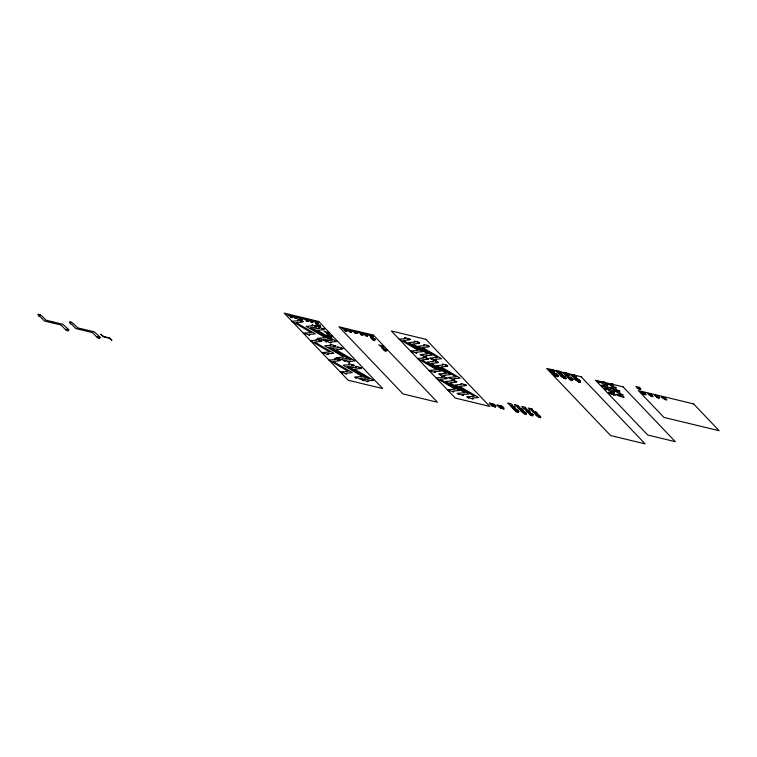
<?xml version="1.0" encoding="UTF-8"?>
<svg xmlns="http://www.w3.org/2000/svg" width="757" height="757" viewBox="0 0 757 757"><rect width="100%" height="100%" fill="white"/><g stroke="black" fill="none" stroke-linecap="round" stroke-linejoin="round"><path stroke-width="1.14" d="M489.372 403.112L493.867 404.172L496.147 405.866M495.844 406.187L493.034 405.553L495.551 406.897M495.494 406.992L492.116 406.102L489.344 403.235M500.046 407.503L501.427 407.777L498.683 406.793L497.046 404.957L501.531 406.017L503.812 407.72M503.509 408.032L503.982 408.931M503.944 409.017L500.027 407.626M404.683 337.84L405.392 337.783M414.268 341.35L414.978 341.293M419.681 342.959L418.186 341.833L415.12 341.331M423.854 344.861L424.563 344.804M429.266 346.469L427.771 345.334L424.705 344.842M416.208 353.055L416.918 352.999L416.17 352.251L422.472 351.712L403.273 340.461L409.575 339.921L407.692 338.814L409.953 339.41M425.794 356.566L426.503 356.509L425.756 355.762L432.058 355.222L412.858 343.971L419.16 343.432L417.277 342.325L419.539 342.921M423.172 357.247L423.882 357.181M435.379 360.077L436.089 360.02M433.468 360.692L432.758 360.758L433.506 361.505L427.203 362.045L446.403 373.296L438.568 373.967L440.366 375.018M438.171 362.366L436.675 361.231L433.61 360.739M443.053 364.202L442.343 364.268L443.091 365.016L436.789 365.555L455.988 376.806L448.153 377.478L449.951 378.528M447.756 365.877L446.261 364.742L443.195 364.249M430.922 371.555L430.052 370.788L434.556 372.416M434.698 372.463L435.407 372.406L434.66 371.649L440.962 371.11L421.763 359.859L428.065 359.32L426.182 358.222L428.453 358.809M444.283 375.974L444.993 375.917L444.245 375.16L450.547 374.62L431.348 363.369L437.65 362.83L435.767 361.732L438.038 362.319M441.662 376.645L442.372 376.579M450.093 378.576L449.223 377.809L453.727 379.437M453.869 379.484L454.579 379.418M451.957 380.09L451.248 380.156L451.986 380.903L445.693 381.443L464.883 392.694L457.058 393.366L458.856 394.416M461.543 383.6L460.833 383.667L461.581 384.414L455.279 384.953L474.469 396.204L466.643 396.876L468.441 397.927M449.403 390.953L448.541 390.186L453.046 391.814M453.188 391.861L453.897 391.804L453.15 391.047L459.452 390.508L440.252 379.257L446.554 378.718L444.671 377.62L446.933 378.207M462.773 395.372L463.483 395.315L462.735 394.558L469.037 394.019L449.838 382.768L456.14 382.228L454.257 381.131L456.518 381.717M468.574 397.974L467.712 397.207L472.217 398.835M472.359 398.882L473.068 398.816M613.463 386.846L611.883 386.411M611.93 391.965L609.29 391.028L607.88 389.552L605.581 388.994L606.31 389.76L605.647 389.6L604.531 388.436L610.672 389.912L612.46 391.795L611.997 391.889M623.569 397.434L617.674 395.485L616.567 394.321L620.286 395.807L619.198 394.671L622.368 395.438L624.156 397.311L623.654 397.378M493.782 404.55L495.267 405.667M494.16 404.711L489.959 403.415L492.523 406.102L494.927 406.689L492.173 405.137L495.286 405.884L494.927 405.506M603.386 381.689L604.569 381.973M611.713 383.695L612.896 383.988M611.893 383.884L613.075 384.168M654.89 395.315L658.42 396.166L659.886 397.709L657.133 397.047L659.271 398.154L657.01 397.614L654.843 395.334M661.627 396.942L665.157 397.794L666.908 399.999L664.627 399.45L665.819 399.554L663 398.456L661.571 396.961M554.323 371.441L554.843 371.564L553.197 370.249L549.336 369.321L551.938 372.056L554.342 372.633L551.626 371.062L554.711 371.867L553.064 370.561L549.203 369.624L551.815 372.359L554.209 372.936L551.503 371.365L554.531 372.094L554.19 371.744M561.505 373.163L562.025 373.286L560.379 371.98L556.518 371.044L557.994 372.586L561.155 374.015L559.896 373.967L562.3 374.545L560.256 372.283L556.395 371.346L557.862 372.889L561.032 374.318L559.773 374.27L562.167 374.847L561.032 373.655L561.722 373.826M568.725 374.914L569.245 375.037L567.599 373.731L563.738 372.794L566.34 375.529L568.744 376.106L566.028 374.535L569.113 375.34L567.466 374.034L563.605 373.097L566.217 375.832L568.611 376.409L565.905 374.838L568.933 375.576L568.592 375.217M575.907 376.636L576.437 376.759L574.781 375.453L570.929 374.526L572.396 376.059L575.557 377.488L574.298 377.44L576.702 378.017L574.658 375.756L570.797 374.829L572.264 376.361L575.434 377.79L574.175 377.743L576.569 378.32L575.434 377.128L576.124 377.298M605.108 384.859L602.534 383.931L601.124 382.465L598.825 381.907L599.553 382.673L598.882 382.512L597.775 381.339L603.916 382.824L605.704 384.698L605.231 384.802M606.631 385.095L607.814 385.379M614.958 387.101L616.321 387.575M558.183 375.491L558.78 375.633L557.057 374.308L553.197 373.371L555.761 376.068L558.164 376.645L555.487 375.112L558.657 375.936L556.925 374.611L553.064 373.674L555.638 376.371L557.72 376.617M565.384 377.223L565.981 377.374L564.258 376.04L560.398 375.112L561.864 376.655L564.987 378.036L563.738 377.989M572.585 378.964L573.181 379.106L571.459 377.781L567.599 376.844L570.163 379.541L572.566 380.118L569.889 378.585L573.058 379.408L571.327 378.084L567.466 377.156L570.04 379.844L572.122 380.09M579.786 380.705L580.382 380.847L578.66 379.512L574.8 378.585L576.266 380.128L579.389 381.509L578.14 381.462M565.593 377.885L564.911 377.724L566.009 378.878L563.605 378.292L566.132 378.566L565.063 376.844L560.265 375.415L561.741 376.958L564.864 378.339M579.994 381.358L579.313 381.197L580.411 382.351L578.007 381.774L580.534 382.048L579.465 380.317L574.667 378.888L576.143 380.43L579.266 381.812M610.151 388.786L611.325 389.07M618.478 390.801L619.661 391.085M618.658 390.981L619.841 391.265M613.473 392.277L614.656 392.561M621.809 394.283L623.162 394.757M291.521 315.849L287.272 314.562L291.407 317.259L290.338 317.24M296.867 317.136L292.609 315.849L295.05 318.404L296.791 318.593M302.213 318.423L297.955 317.145L300.387 319.7L302.138 319.88M307.427 319.643L303.169 318.366L307.304 321.053L306.244 321.034M312.773 320.93L308.515 319.653L310.947 322.208L312.896 322.681M318.11 322.227L313.862 320.94L316.294 323.494L318.035 323.674M297.492 317.798L294.549 317.334L296.659 318.527M302.838 319.085L299.895 318.631L302.005 319.814M308.052 320.306L307.153 320.343L308.326 321.574L306.377 321.1M346.28 329.513L342.022 328.226L346.157 330.923L344.889 330.62M351.617 330.8L347.368 329.522L349.8 332.077L351.541 332.257M356.963 332.086L352.715 330.809L355.147 333.364L356.888 333.544M362.177 333.307L357.929 332.03L362.064 334.726L360.994 334.708M367.524 334.603L363.275 333.317L365.707 335.871L367.647 336.345M372.87 335.89L368.612 334.603L371.044 337.158L372.993 337.631M357.597 332.749L354.645 332.295L356.755 333.477M362.811 333.969L361.903 334.007L363.076 335.237L361.127 334.764M312.565 322.321L310.455 321.138L313.218 321.801L312.906 320.996M317.902 323.618L315.792 322.425L318.555 323.097L318.243 322.293M290.47 317.306L292.42 317.77L291.246 316.54L292.155 316.502L291.653 315.915M351.409 332.191L349.308 331.008L352.071 331.67L351.75 330.866M367.315 335.985L365.205 334.802L367.968 335.474L367.656 334.67M372.662 337.281L370.552 336.089L373.315 336.761L373.002 335.957M345.23 330.97L347.179 331.443L345.996 330.203L346.905 330.175L346.413 329.579M319.974 325.217L315.716 323.939L318.148 326.494L320.097 326.958M374.724 338.881L370.476 337.603L372.908 340.158L374.857 340.622M375.358 339.543L372.416 339.089L374.516 340.272M319.766 326.608L317.656 325.425L320.419 326.087L320.107 325.283M328.235 332.522L323.987 331.235L328.122 333.932L327.052 333.913M382.995 346.186L378.737 344.899L382.872 347.595L381.812 347.577M328.869 333.175L327.961 333.212L329.134 334.443L327.185 333.979M383.619 346.848L382.72 346.876L383.894 348.116L381.944 347.643M331.604 335.9L327.346 334.622L329.787 337.177L331.727 337.641M386.354 349.564L382.105 348.286L384.537 350.841L386.278 351.021M331.396 337.291L329.286 336.108L332.049 336.77L331.736 335.966M386.146 350.955L384.045 349.772L386.808 350.434L386.486 349.63M507.966 403.112L511.495 403.973L512.962 405.506L509.934 405.26L507.919 403.14M514.703 404.74L518.233 405.591L519.841 407.645L517.58 407.096L518.668 407.19L516.075 406.263L514.656 404.768M429.124 346.432L426.863 345.835L428.746 346.933L422.444 347.472L441.643 358.733L435.341 359.272L436.06 359.963M423.882 344.918L424.592 345.608L418.299 346.148L437.489 357.399L429.664 358.07L431.462 359.13M414.297 341.407L415.006 342.098L408.714 342.637L427.904 353.898L420.078 354.56L421.876 355.62M410.398 339.373L405.534 337.821M430.799 352.819L431.301 353.112M432.824 354.002L433.326 354.304M404.711 337.896L405.421 338.587L399.128 339.127L418.318 350.387L410.493 351.059L412.291 352.109M421.214 349.308L421.715 349.602M423.239 350.491L423.74 350.794M447.624 365.83L445.353 365.243L447.236 366.341L440.934 366.88L460.133 378.131L453.831 378.67L454.55 379.371M411.628 345.798L412.13 346.091M413.653 346.99L414.155 347.283M435.237 360.039L430.724 358.402L431.897 359.092M425.652 356.528L421.138 354.891L422.311 355.582M428.888 358.771L424.024 357.228M449.289 372.226L449.79 372.52M451.314 373.409L451.815 373.703M416.066 353.017L411.553 351.38L412.726 352.071M423.201 357.295L423.92 357.995L417.618 358.534L436.817 369.785L428.982 370.457L430.78 371.507M439.703 368.716L440.205 369.009M441.728 369.899L442.23 370.192M466.549 385.19L461.685 383.648M466.104 385.228L463.842 384.641L465.725 385.739L459.423 386.278L478.623 397.529L472.321 398.068L473.04 398.769M430.118 365.205L430.619 365.499M432.143 366.388L432.644 366.681M456.963 381.679L452.099 380.137M444.141 375.926L439.637 374.299L440.801 374.98M447.378 378.169L442.514 376.626M467.779 391.624L468.28 391.918M469.804 392.807L470.305 393.101M441.691 376.693L442.4 377.393L436.108 377.932L455.298 389.183L447.472 389.855L449.27 390.905M458.193 388.114L458.695 388.407M460.218 389.297L460.72 389.59M448.608 384.603L449.109 384.897M450.633 385.786L451.134 386.079M462.631 395.324L458.127 393.697L459.291 394.378M618.63 393.489L620.797 393.801L619.008 391.927L612.839 390.442L613.955 391.606L614.646 391.776L613.908 391.009L616.217 391.558L618.583 393.46M606.906 387.925L609.035 388.199L607.246 386.325L604.077 385.559L605.165 386.704L601.465 385.218L602.581 386.382L606.868 387.896M613.662 395.022L615.801 395.296L614.012 393.413L610.842 392.656L611.93 393.791L608.221 392.306L609.338 393.479L613.624 394.984M613.53 386.78L614.031 386.713L612.243 384.83L606.083 383.345L607.199 384.518L607.88 384.679L607.152 383.913L609.461 384.471L611.826 386.363M573.872 374.696L574.497 375.358M577.515 378.718L578.064 379.295M573.238 374.545L573.863 375.207M566.681 372.974L567.305 373.636M570.314 376.977L570.863 377.554M572.453 379.266L572.794 379.626L569.766 378.888L570.541 379.711M566.047 372.822L566.671 373.485M559.47 371.223L560.095 371.886M563.113 375.245L563.662 375.813M558.836 371.072L559.461 371.734M552.279 369.501L552.903 370.164M555.912 373.504L556.461 374.081M558.051 375.794L558.392 376.153L555.364 375.415L556.14 376.238M551.645 369.35L552.269 370.003M534.726 412.063L535.36 412.726M537.527 415.196L538.076 415.763M534.092 411.912L534.726 412.574M527.544 410.341L528.168 411.004M530.326 413.454L530.875 414.032M526.91 410.19L527.534 410.852M520.324 408.591L520.958 409.253M523.125 411.723L523.674 412.291M519.69 408.439L520.324 409.102M513.142 406.869L513.766 407.531M515.924 409.982L516.473 410.549M512.508 406.717L513.132 407.38M383.127 346.252L383.676 346.82M374.857 338.947L375.406 339.524M362.31 333.373L362.858 333.951M357.096 332.153L357.645 332.73M328.368 332.588L328.917 333.156M307.56 319.709L308.108 320.287M302.346 318.489L302.885 319.057M296.999 317.202L297.548 317.77M83.753 329.579L84.443 330.307M52.299 321.99L52.99 322.719M51.694 321.848L52.384 322.567M298.315 319.937L297.492 320.003L298.286 320.75L291.994 321.29L311.184 332.541L303.358 333.212L305.232 334.32L304.418 333.544L305.516 333.449L309.017 335.228L309.84 335.152L309.036 334.414L315.328 333.875L296.138 322.614L302.431 322.075L300.557 320.977L303.339 321.583L298.315 319.937M312.499 325.046L311.676 325.113L312.48 325.86L306.178 326.399L325.378 337.65L317.543 338.322L319.426 339.429L318.612 338.653L319.7 338.559L323.201 340.338L324.024 340.262L323.22 339.524L329.522 338.985L310.323 327.724L316.625 327.185L314.742 326.087L317.533 326.693L312.499 325.046M319.596 327.601L318.773 327.677L319.568 328.415L313.275 328.954L332.465 340.205L324.639 340.877L326.513 341.984L325.699 341.208L326.797 341.114L330.298 342.893L331.112 342.817L330.317 342.079L336.61 341.539L317.42 330.279L323.712 329.74L321.839 328.642L324.621 329.248L319.596 327.601M316.805 339.344L315.981 339.41L316.786 340.158L310.484 340.697L329.683 351.948L321.848 352.62L323.731 353.718L322.917 352.951L324.005 352.857L327.507 354.626L328.33 354.56L327.526 353.812L333.828 353.273L314.628 342.022L320.93 341.483L319.047 340.385L321.839 340.981L316.805 339.344M330.989 344.454L330.166 344.52L330.97 345.268L324.677 345.807L343.867 357.058L336.042 357.73L337.915 358.827L337.102 358.061L338.199 357.966L341.691 359.736L342.514 359.67L341.719 358.922L348.012 358.383L328.822 347.132L335.114 346.592L333.241 345.495L336.023 346.091L330.989 344.454M338.086 347.009L337.262 347.075L338.067 347.823L331.765 348.362L350.964 359.613L343.129 360.285L345.012 361.382L344.198 360.616L345.287 360.521L348.788 362.291L349.611 362.225L348.807 361.477L355.109 360.938L335.909 349.687L342.211 349.147L340.328 348.05L343.12 348.646L338.086 347.009M335.294 358.742L334.471 358.809L335.266 359.556L328.973 360.095L348.163 371.346L340.338 372.018L342.211 373.116L341.398 372.349L342.495 372.255L345.996 374.024L346.82 373.958L346.015 373.21L352.317 372.671L333.118 361.42L339.42 360.881L337.537 359.783L340.319 360.379L335.294 358.742M349.479 363.852L348.655 363.918L349.46 364.666L343.158 365.205L362.357 376.456L354.522 377.128L356.405 378.226L355.591 377.459L356.679 377.365L360.181 379.134L361.004 379.068L360.2 378.32L366.502 377.781L347.302 366.53L353.604 365.991L351.721 364.893L354.513 365.489L349.479 363.852M356.575 366.407L355.752 366.473L356.547 367.221L350.254 367.76L369.444 379.011L361.619 379.683L363.492 380.78L362.679 380.014L363.776 379.919L367.277 381.689L368.101 381.623L367.296 380.875L373.589 380.336L354.399 369.085L360.692 368.545L358.818 367.448L361.6 368.044L356.575 366.407M616.832 390.347L610.918 388.398L609.801 387.234L613.53 388.72L612.441 387.575L615.611 388.341L617.4 390.215L616.813 390.347M639.438 387.366L635.908 386.515L638.028 388.805L640.29 389.353L638.151 388.237L640.905 388.909L639.438 387.366M425.86 339.306L391.36 330.979L455.307 398.078L489.807 406.405L425.86 339.306M581.13 376.759L546.62 368.441L610.577 435.54L645.078 443.857L581.13 376.759M623.096 386.884L595.494 380.232L647.718 435.02L675.32 441.681L623.096 386.884M693.573 403.888L638.369 390.574L663.946 417.41L719.15 430.724L693.573 403.888M644.671 392.845L641.132 391.994L643.251 394.293L645.522 394.842L643.384 393.725L646.137 394.388L644.671 392.845M651.399 394.473L647.869 393.621L649.251 395.145L652.07 396.242L650.869 396.129L653.159 396.687L651.399 394.473M318.725 321.46L284.225 313.143L348.173 380.241L382.673 388.559L318.725 321.46M373.485 335.133L338.985 326.806L402.932 393.905L437.432 402.232L373.485 335.133M525.188 407.275L521.658 406.414L523.626 408.562L526.654 408.808L525.188 407.275M531.925 408.894L528.386 408.042L529.768 409.565L533.534 410.947L531.925 408.894M514.372 406.869L510.511 405.941L513.095 408.657L515.498 409.234L512.801 407.682L515.839 408.411L514.372 406.869M521.554 408.591L517.703 407.663L519.17 409.206L522.311 410.606L521.053 410.568L523.456 411.146L522.339 409.972L523.21 409.906L521.554 408.591M528.774 410.341L524.913 409.414L527.497 412.13L529.9 412.707L527.203 411.155L530.241 411.884L528.774 410.341M535.956 412.073L532.105 411.136L533.571 412.679L536.713 414.088L535.454 414.041L537.858 414.618L536.741 413.445L537.612 413.379L535.956 412.073M501.475 406.187L497.614 405.26L499.081 406.802L502.269 408.203L500.954 408.137L503.358 408.723L502.251 407.569L503.187 407.503L501.475 406.187M517.372 410.029L513.52 409.092L516.085 411.789L518.488 412.366L515.81 410.833L519.103 411.354L517.372 410.029M524.573 411.761L520.721 410.833L522.188 412.376L525.311 413.757L524.062 413.71L526.456 414.297L525.358 413.142L526.304 413.095L524.573 411.761M531.774 413.502L527.922 412.574L530.487 415.262L532.89 415.848L530.212 414.306L533.505 414.827L531.774 413.502M538.975 415.243L535.123 414.306L536.59 415.848L539.713 417.23L538.464 417.192L540.858 417.769L539.76 416.615L540.706 416.568L538.975 415.243M40.253 314.761L37.85 314.183L38.891 316.256L40.443 316.899L44.322 320.977L61.071 325.018L66.077 330.26L68.471 330.837L65.783 329.286L68.991 329.787L62.774 324.242L46.026 320.192L42.137 316.123L38.995 314.713L40.253 314.761M71.726 322.368L69.322 321.791L70.363 323.845L71.887 324.488L75.776 328.557L92.524 332.607L97.511 337.83L99.905 338.407L97.227 336.874L100.426 337.367L94.228 331.831L77.469 327.781L73.59 323.712L70.467 322.331L71.726 322.368M101.429 334.405L100.615 334.216L103.028 336.751L109.188 338.237L111.913 340.442L109.774 337.963L103.614 336.477L101.429 334.405"/></g></svg>
